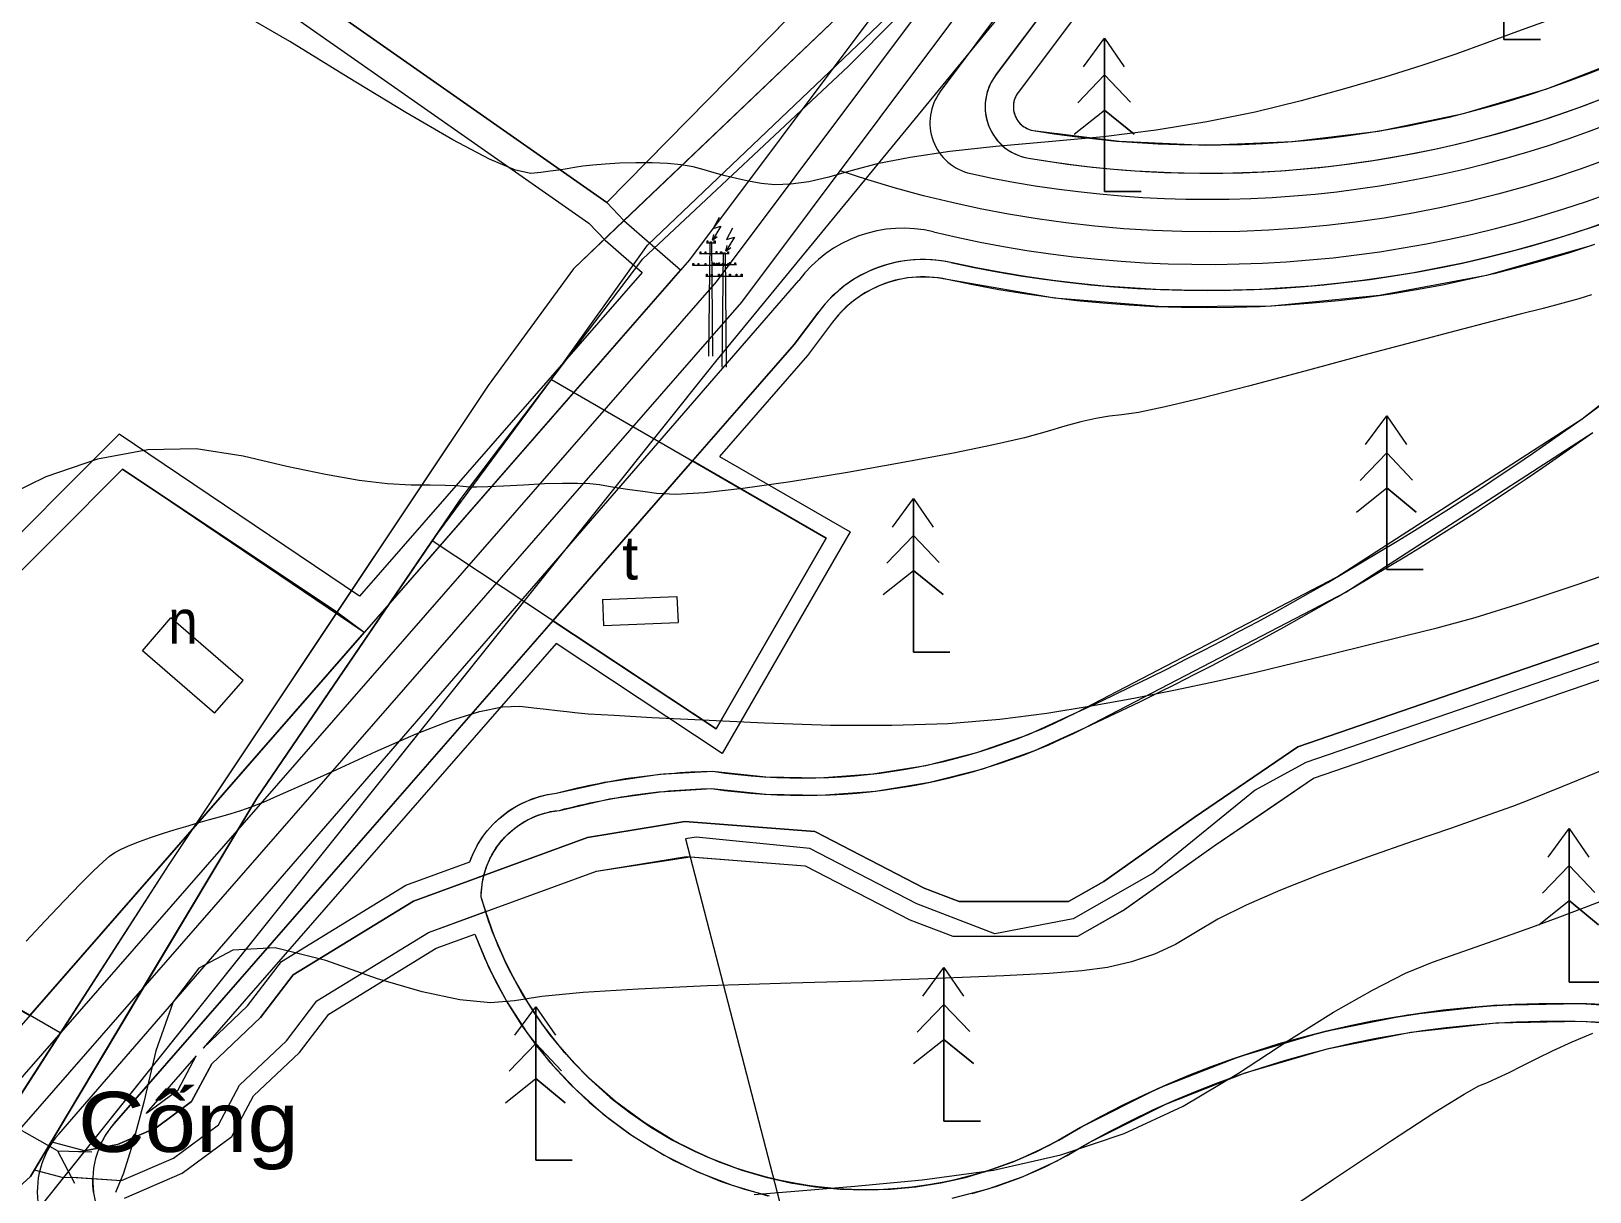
# Model space of a CAD drawing. Header units: metres. Extents: x 533049 to 537618, y 1849954 to 1852676.
# Drawn here: x 534931.9 to 535111.4, y 1851436.3 to 1851569.9 of the extents above; entities that cross this region are included whole.
import ezdxf

# ---------------------------------------------------------------- set-up
doc = ezdxf.new("R2010")
doc.units = ezdxf.units.M
doc.header["$LTSCALE"] = 2
for name, color, linetype, lineweight in [('13', 7, 'Continuous', 13), ('14', 7, 'Continuous', 13), ('20', 7, 'Continuous', 13), ('38', 7, 'Continuous', 13), ('52', 7, 'Continuous', 13), ('53', 7, 'Continuous', 13), ('54', 7, 'Continuous', 13), ('55', 7, 'Continuous', 13), ('57', 7, 'Continuous', 13), ('60', 7, 'Continuous', 13), ('8', 7, 'Continuous', 13)]:
    doc.layers.add(name, color=color, linetype=linetype, lineweight=lineweight)

msp = doc.modelspace()

# ---------------------------------------------------------------- linework, layer by layer
at = {"linetype": 'Continuous', "lineweight": 13}
for points in [[(535000.18, 1851548.1), (534998.2, 1851550.18), (534938.58, 1851591.93), (534921.31, 1851599.25), (534880.75, 1851595.8), (534831.71, 1851623.43), (534877.27, 1851721.42), (534880.48, 1851728.95), (535021.74, 1851707.64), (535067.71, 1851700.62), (535095.46, 1851695.72), (535096.01, 1851694.42), (535096.5, 1851692.95), (535096.93, 1851690.06), (535096.8, 1851688.12), (535080.88, 1851654.93), (535072.64, 1851638.22), (535063.47, 1851619.62), (535049.59, 1851597.66), (535029.69, 1851576.22), (535012.02, 1851559.39)], [(534991.82, 1851529.81), (535023.48, 1851511.53), (535010.81, 1851489.59), (534978.1, 1851511.21)], [(534935.25, 1851454.56), (534902.23, 1851473.63), (534909.04, 1851499.03), (534926.78, 1851503.79), (534942.44, 1851519.45), (534967.11, 1851502.99), (534947.75, 1851473.97)]]:
    msp.add_lwpolyline(points, close=True, dxfattribs=at)
at = {"layer": '13'}
for points in [[(534921.58, 1851433.16), (535013.74, 1851538.69), (535077.36, 1851623.61)], [(535113.55, 1851555.18), (535110.4, 1851554.04), (535107.23, 1851552.98), (535104.03, 1851552.01), (535100.81, 1851551.12), (535097.57, 1851550.31), (535094.31, 1851549.58), (535091.03, 1851548.93), (535087.73, 1851548.37), (535084.42, 1851547.9), (535081.1, 1851547.51), (535077.77, 1851547.2), (535074.44, 1851546.98), (535071.1, 1851546.84), (535067.76, 1851546.79), (535064.41, 1851546.82), (535061.07, 1851546.94), (535057.74, 1851547.15), (535054.41, 1851547.44), (535051.08, 1851547.81), (535047.77, 1851548.27), (535044.47, 1851548.81), (535041.19, 1851549.44), (535037.93, 1851550.15), (535034.68, 1851550.94), (535031.45, 1851551.82), (535028.25, 1851552.78), (535025.07, 1851553.82)]]:
    msp.add_lwpolyline(points, dxfattribs=at)
at = {"layer": '14'}
for points in [[(535111.95, 1851545.32), (535109.08, 1851544.39), (535106.18, 1851543.52), (535103.27, 1851542.72), (535100.34, 1851541.97), (535097.39, 1851541.29), (535094.43, 1851540.67), (535091.46, 1851540.12), (535088.48, 1851539.63), (535085.48, 1851539.21), (535082.48, 1851538.85), (535079.47, 1851538.56), (535076.46, 1851538.33), (535073.44, 1851538.17), (535070.42, 1851538.07), (535067.39, 1851538.04), (535064.37, 1851538.07), (535061.35, 1851538.17), (535058.33, 1851538.33), (535055.32, 1851538.56), (535052.31, 1851538.86), (535049.31, 1851539.22), (535046.31, 1851539.64), (535043.33, 1851540.13), (535040.36, 1851540.68), (535037.4, 1851541.3), (535036.9, 1851541.4), (535036.39, 1851541.48), (535035.88, 1851541.54), (535035.37, 1851541.58), (535034.86, 1851541.6), (535034.34, 1851541.6), (535033.83, 1851541.58), (535033.32, 1851541.54), (535032.81, 1851541.48), (535032.3, 1851541.39), (535031.8, 1851541.29), (535031.3, 1851541.17), (535030.81, 1851541.03), (535030.32, 1851540.87), (535029.84, 1851540.7), (535029.37, 1851540.5), (535028.9, 1851540.28), (535028.45, 1851540.05), (535028, 1851539.8), (535027.56, 1851539.53), (535027.14, 1851539.24), (535026.72, 1851538.94), (535026.32, 1851538.62), (535025.93, 1851538.28), (535025.56, 1851537.93), (535025.2, 1851537.57), (535024.85, 1851537.19), (535024.52, 1851536.8), (535024.2, 1851536.4), (535021.32, 1851532.55), (535011.18, 1851520.94), (535026.21, 1851512.26), (535011.48, 1851486.75), (534992.36, 1851499.39), (534951.7, 1851452.83), (534956.84, 1851457.69), (534960.73, 1851462.78), (534975.05, 1851471.56), (534982.43, 1851474.26), (534982.59, 1851474.69), (534982.77, 1851475.12), (534982.96, 1851475.53), (534983.18, 1851475.94), (534983.4, 1851476.35), (534983.65, 1851476.74), (534983.9, 1851477.12), (534984.17, 1851477.5), (534984.46, 1851477.86), (534984.76, 1851478.21), (534985.07, 1851478.55), (534985.4, 1851478.88), (534985.74, 1851479.19), (534986.09, 1851479.49), (534986.45, 1851479.78), (534986.82, 1851480.05), (534987.2, 1851480.31), (534987.6, 1851480.55), (534988, 1851480.78), (534988.41, 1851480.99), (534988.82, 1851481.19), (534989.25, 1851481.37), (534989.68, 1851481.54), (534990.12, 1851481.68), (534990.56, 1851481.81), (534991.01, 1851481.93), (534991.46, 1851482.02), (534991.91, 1851482.1), (534992.37, 1851482.16), (534992.98, 1851482.32), (534993.59, 1851482.48), (534994.2, 1851482.63)], [(535111.54, 1851545.19), (535099.5, 1851541.77), (535087.19, 1851539.45), (535074.73, 1851538.23), (535062.21, 1851538.14), (535049.74, 1851539.16), (535037.4, 1851541.3), (535036.27, 1851541.49), (535035.13, 1851541.59), (535033.99, 1851541.59), (535032.85, 1851541.48), (535031.72, 1851541.28), (535030.62, 1851540.97), (535029.55, 1851540.58), (535028.52, 1851540.08), (535027.53, 1851539.5), (535026.6, 1851538.84), (535025.73, 1851538.1), (535024.93, 1851537.28), (535024.2, 1851536.4), (535021.32, 1851532.55), (535011.18, 1851520.94), (535026.21, 1851512.26), (535011.48, 1851486.75), (534992.36, 1851499.39), (534951.7, 1851452.83), (534956.84, 1851457.69), (534960.73, 1851462.78), (534975.05, 1851471.56), (534982.43, 1851474.26), (534982.81, 1851475.21), (534983.28, 1851476.13), (534983.82, 1851477.01), (534984.44, 1851477.83), (534985.12, 1851478.6), (534985.87, 1851479.31), (534986.68, 1851479.95), (534987.53, 1851480.52), (534988.44, 1851481.01), (534989.38, 1851481.42), (534990.36, 1851481.76), (534991.36, 1851482), (534992.37, 1851482.16), (534998.3, 1851483.49), (535004.31, 1851484.34), (535010.37, 1851484.69), (535016.51, 1851484.04), (535022.68, 1851483.94), (535028.84, 1851484.38), (535034.94, 1851485.37)], [(535034.94, 1851485.37), (535040.92, 1851486.89), (535046.75, 1851488.94), (535052.37, 1851491.49), (535082.24, 1851507.02), (535110.53, 1851525.28), (535116.74, 1851529.92), (535123.32, 1851534.01), (535130.23, 1851537.52), (535137.42, 1851540.43), (535144.82, 1851542.73), (535152.4, 1851544.38), (535160.08, 1851545.38), (535167.83, 1851545.73), (535175.57, 1851545.41), (535183.26, 1851544.43), (535190.84, 1851542.81), (535198.26, 1851540.54), (535205.45, 1851537.66), (535212.37, 1851534.17), (535218.97, 1851530.1), (535225.2, 1851525.49)], [(534994.2, 1851482.63), (534994.81, 1851482.77), (534995.42, 1851482.91), (534996.04, 1851483.04), (534996.65, 1851483.17), (534997.27, 1851483.3), (534997.88, 1851483.42), (534998.5, 1851483.53), (534999.12, 1851483.64), (534999.74, 1851483.74), (535000.36, 1851483.84), (535000.98, 1851483.93), (535001.61, 1851484.02), (535002.23, 1851484.1), (535002.85, 1851484.18), (535003.48, 1851484.25), (535004.1, 1851484.32), (535004.73, 1851484.38), (535005.35, 1851484.43), (535005.98, 1851484.48), (535006.6, 1851484.53), (535007.23, 1851484.57), (535007.86, 1851484.61), (535008.49, 1851484.64), (535009.11, 1851484.66), (535009.74, 1851484.68), (535010.37, 1851484.69), (535011.85, 1851484.49), (535013.33, 1851484.31), (535014.81, 1851484.17), (535016.3, 1851484.06), (535017.79, 1851483.98), (535019.28, 1851483.93), (535020.77, 1851483.91), (535022.26, 1851483.93), (535023.75, 1851483.98), (535025.24, 1851484.06), (535026.72, 1851484.17), (535028.21, 1851484.31), (535029.69, 1851484.49), (535031.16, 1851484.69), (535032.64, 1851484.93), (535034.1, 1851485.2), (535035.56, 1851485.5), (535037.01, 1851485.83), (535038.46, 1851486.2), (535039.9, 1851486.59), (535041.33, 1851487.01), (535042.75, 1851487.47), (535044.16, 1851487.96), (535045.56, 1851488.47), (535046.94, 1851489.02), (535048.32, 1851489.59), (535049.68, 1851490.19), (535051.03, 1851490.83), (535052.37, 1851491.49), (535054.47, 1851492.47), (535056.57, 1851493.47), (535058.66, 1851494.47), (535060.75, 1851495.49), (535062.83, 1851496.53), (535064.9, 1851497.58), (535066.97, 1851498.64), (535069.03, 1851499.71), (535071.08, 1851500.8), (535073.12, 1851501.9), (535075.16, 1851503.02), (535077.19, 1851504.15), (535079.22, 1851505.29), (535081.23, 1851506.44), (535083.24, 1851507.61), (535085.24, 1851508.79), (535087.23, 1851509.98), (535089.22, 1851511.19), (535091.2, 1851512.4), (535093.17, 1851513.64), (535095.13, 1851514.88), (535097.08, 1851516.14), (535099.03, 1851517.41), (535100.97, 1851518.69), (535102.89, 1851519.98), (535104.82, 1851521.29), (535106.73, 1851522.61), (535108.63, 1851523.94), (535110.53, 1851525.28), (535113.9, 1851527.9)], [(534942.67, 1851435.56), (534949.31, 1851438.41), (534955.03, 1851442.65), (534957.53, 1851447.33), (534962.8, 1851452.32), (534966.18, 1851456.74), (534978.54, 1851464.32), (534983, 1851465.95), (534984.1, 1851463.21), (534985.37, 1851460.54), (534986.8, 1851457.96), (534988.38, 1851455.47), (534990.12, 1851453.08), (534992, 1851450.8), (534994.02, 1851448.64), (534996.16, 1851446.61), (534998.43, 1851444.72), (535000.8, 1851442.97), (535003.29, 1851441.37), (535005.86, 1851439.92), (535008.52, 1851438.64), (535011.25, 1851437.52), (535014.05, 1851436.57), (535016.9, 1851435.8)], [(534942.67, 1851435.56), (534949.31, 1851438.41), (534955.03, 1851442.65), (534957.53, 1851447.33), (534962.8, 1851452.32), (534966.18, 1851456.74), (534978.54, 1851464.32), (534983, 1851465.95), (534984.65, 1851462), (534986.65, 1851458.21), (534988.98, 1851454.62), (534991.61, 1851451.25), (534994.54, 1851448.12), (534997.73, 1851445.27), (535001.17, 1851442.72), (535004.82, 1851440.48), (535008.65, 1851438.58), (535012.64, 1851437.03), (535016.76, 1851435.83)], [(535037.99, 1851435.53), (535042.13, 1851436.61), (535046.16, 1851438.05), (535050.05, 1851439.84), (535053.76, 1851441.97), (535062.57, 1851446.36), (535071.72, 1851449.96), (535081.16, 1851452.73), (535090.81, 1851454.66), (535100.59, 1851455.72), (535110.43, 1851455.92), (535120.24, 1851455.24)], [(535040.29, 1851436.08), (535043.12, 1851436.92), (535045.89, 1851437.93), (535048.6, 1851439.12), (535051.22, 1851440.46), (535053.76, 1851441.97), (535056.15, 1851443.26), (535058.57, 1851444.49), (535061.02, 1851445.66), (535063.5, 1851446.77), (535066, 1851447.82), (535068.53, 1851448.81), (535071.08, 1851449.74), (535073.66, 1851450.6), (535076.25, 1851451.4), (535078.86, 1851452.14), (535081.49, 1851452.81), (535084.14, 1851453.42), (535086.8, 1851453.96), (535089.47, 1851454.44), (535092.15, 1851454.85), (535094.85, 1851455.2), (535097.55, 1851455.48), (535100.25, 1851455.7), (535102.96, 1851455.85), (535105.68, 1851455.93), (535108.39, 1851455.95), (535111.11, 1851455.9), (535113.82, 1851455.78)]]:
    msp.add_lwpolyline(points, dxfattribs=at)
at = {"layer": '20'}
for p, q in [((535037.85, 1851590.49), (534998.2, 1851550.18)), ((534997.7, 1851504.47), (535006.28, 1851504.82)), ((534997.7, 1851504.47), (535006.28, 1851504.82)), ((534997.7, 1851504.47), (534997.82, 1851501.47)), ((535006.28, 1851504.82), (535006.4, 1851501.83)), ((534944.74, 1851498.56), (534948.01, 1851502.34)), ((534956.31, 1851495.15), (534948.01, 1851502.34)), ((534997.82, 1851501.47), (535006.4, 1851501.83)), ((534953.04, 1851491.37), (534944.74, 1851498.56)), ((534953.04, 1851491.37), (534956.31, 1851495.15))]:
    msp.add_line(p, q, dxfattribs=at)
for points in [[(535081.81, 1851656.82), (535063.47, 1851619.62), (535049.59, 1851597.66), (535029.69, 1851576.22), (534994.36, 1851542.55)], [(535002.33, 1851543.7), (535026.02, 1851565.87), (535053.95, 1851594), (535067.29, 1851615.73), (535078.46, 1851638.9)], [(535063.47, 1851619.62), (535049.59, 1851597.66), (535029.69, 1851576.22), (534994.36, 1851542.55)], [(535067.29, 1851615.73), (535053.95, 1851594), (535026.02, 1851565.87), (535002.33, 1851543.7)], [(534998.2, 1851550.18), (534938.58, 1851591.93), (534921.31, 1851599.25)]]:
    msp.add_lwpolyline(points, dxfattribs=at)
at = {"layer": '38'}
for points in [[(534937.05, 1851589.17), (534996.14, 1851547.79), (534998, 1851545.83), (535002.27, 1851542.11), (534969.71, 1851504.83), (534942.05, 1851523.5), (534925.15, 1851506.6)], [(534937.05, 1851589.17), (534996.14, 1851547.79), (534998, 1851545.83), (535002.27, 1851542.11), (534969.71, 1851504.83), (534942.05, 1851523.5), (534925.15, 1851506.6)], [(535062.08, 1851584.87), (535045.57, 1851562.83), (535045.46, 1851562.67), (535045.36, 1851562.5), (535045.27, 1851562.33), (535045.19, 1851562.15), (535045.13, 1851561.97), (535045.08, 1851561.78), (535045.05, 1851561.59), (535045.03, 1851561.4), (535045.02, 1851561.2), (535045.02, 1851561.01), (535045.04, 1851560.81), (535045.07, 1851560.62), (535045.12, 1851560.43), (535045.18, 1851560.25), (535045.25, 1851560.07), (535045.34, 1851559.89), (535045.43, 1851559.72), (535045.54, 1851559.56), (535045.66, 1851559.41), (535045.79, 1851559.26), (535045.93, 1851559.13), (535046.08, 1851559.01), (535046.24, 1851558.89), (535046.4, 1851558.79), (535046.58, 1851558.7), (535046.75, 1851558.62), (535046.94, 1851558.55), (535047.12, 1851558.5), (535047.31, 1851558.46), (535049.7, 1851558.09), (535052.08, 1851557.76), (535054.48, 1851557.48), (535056.88, 1851557.24), (535059.28, 1851557.06), (535061.69, 1851556.92), (535064.1, 1851556.83), (535066.51, 1851556.79), (535068.92, 1851556.79), (535071.33, 1851556.85), (535073.74, 1851556.95), (535076.14, 1851557.1), (535078.55, 1851557.3), (535080.94, 1851557.54), (535083.34, 1851557.84), (535085.72, 1851558.18), (535088.1, 1851558.57), (535090.47, 1851559), (535092.84, 1851559.48), (535095.19, 1851560.01), (535097.53, 1851560.59), (535099.86, 1851561.21), (535102.17, 1851561.88), (535104.48, 1851562.6), (535106.76, 1851563.36), (535109.04, 1851564.17), (535111.29, 1851565.02), (535113.53, 1851565.91)], [(535062.08, 1851584.87), (535045.57, 1851562.83), (535045.43, 1851562.63), (535045.31, 1851562.42), (535045.21, 1851562.19), (535045.13, 1851561.96), (535045.07, 1851561.72), (535045.03, 1851561.48), (535045.02, 1851561.23), (535045.02, 1851560.99), (535045.05, 1851560.75), (535045.1, 1851560.51), (535045.17, 1851560.27), (535045.26, 1851560.04), (535045.37, 1851559.83), (535045.5, 1851559.62), (535045.65, 1851559.42), (535045.81, 1851559.24), (535045.99, 1851559.07), (535046.19, 1851558.92), (535046.4, 1851558.79), (535046.61, 1851558.68), (535046.84, 1851558.59), (535047.07, 1851558.51), (535047.31, 1851558.46), (535057.22, 1851557.21), (535067.2, 1851556.78), (535077.17, 1851557.18), (535087.08, 1851558.39), (535096.86, 1851560.42), (535106.44, 1851563.25), (535115.75, 1851566.85)]]:
    msp.add_lwpolyline(points, dxfattribs=at)
at = {"layer": '52'}
for points in [[(535023.48, 1851511.53), (535008.08, 1851520.42), (534992, 1851502.02), (535010.81, 1851489.59)], [(534931.75, 1851456.59), (534970.25, 1851500.68), (534967.11, 1851502.99), (534942.44, 1851519.45), (534926.78, 1851503.79), (534909.04, 1851499.03), (534902.23, 1851473.63)]]:
    msp.add_lwpolyline(points, close=True, dxfattribs=at)
at = {"layer": '53'}
msp.add_lwpolyline([(534998.2, 1851550.18), (535037.85, 1851590.49), (535059.11, 1851619.61), (535083.94, 1851665.65), (535090.85, 1851685.8), (535089.43, 1851692.63), (535006.99, 1851706.09), (534877.27, 1851721.42), (534831.71, 1851623.43), (534880.75, 1851595.8), (534921.31, 1851599.25), (534938.58, 1851591.93)], close=True, dxfattribs=at)
at = {"layer": '54'}
for p, q in [((535036.61, 1851562.96), (535080.36, 1851621.36)), ((534935.08, 1851442.92), (535020.31, 1851541.2))]:
    msp.add_line(p, q, dxfattribs=at)
msp.add_lwpolyline([(534926.89, 1851444.94), (535010.82, 1851541.05), (535074.36, 1851625.85)], dxfattribs=at)
for centre, radius, start, end in [((535041.41, 1851559.35), 6, 143.1585, 257.6222), ((535067.41, 1851677.84), 127.3, 257.6222, 293.5353), ((535067.41, 1851677.84), 134.8, 256.45, 293.5353), ((535032.31, 1851532.21), 15, 76.45, 143.1585), ((534942.61, 1851436.34), 10, 138.8678, 241.8526), ((535205.99, 1850754.88), 681.84, 77.58775, 104.33366)]:
    msp.add_arc(centre, radius, start, end, dxfattribs=at)
at = {"layer": '55'}
msp.add_line((535042.97, 1851564.78), (535083.56, 1851618.96), dxfattribs=at)
for points in [[(535071.16, 1851628.25), (535007.71, 1851543.57), (534926.24, 1851450.28)], [(534941.47, 1851444.15), (535019.77, 1851533.81), (535022.6, 1851537.59)]]:
    msp.add_lwpolyline(points, dxfattribs=at)
msp.add_lwpolyline([(534948.82, 1851448), (534950.92, 1851451.94), (534945.14, 1851445.32), (534945.3, 1851445.39)], close=True, dxfattribs=at)
for centre, radius, start, end in [((535047.77, 1851561.18), 6, 143.1585, 260.4444), ((535067.41, 1851677.84), 124.3, 260.4444, 293.5353), ((535067.41, 1851677.84), 137.8, 257.6038, 293.5353), ((535034.61, 1851528.6), 15, 77.6038, 143.1585), ((534949, 1851437.57), 10, 138.8678, 244.1864), ((535205.99, 1850754.88), 685.84, 77.95129, 104.33367)]:
    msp.add_arc(centre, radius, start, end, dxfattribs=at)
at = {"layer": '57'}
for p, q in [((535037.85, 1851590.49), (534998.2, 1851550.18)), ((535101.51, 1851586.59), (535101.51, 1851568.92)), ((535055.51, 1851569.09), (535055.51, 1851551.42)), ((535101.51, 1851568.92), (535105.72, 1851568.92)), ((535052.45, 1851561.65), (535055.51, 1851564.85)), ((535058.49, 1851561.72), (535055.51, 1851564.85)), ((535052.03, 1851558.03), (535055.51, 1851560.81)), ((535058.92, 1851558.03), (535055.51, 1851560.81)), ((535055.51, 1851551.42), (535059.72, 1851551.42)), ((535009.67, 1851545.54), (535010.76, 1851545.54)), ((535010.36, 1851545.86), (535010.51, 1851546.47)), ((535011.92, 1851544.6), (535012.07, 1851545.21)), ((535008.86, 1851544.3), (535011.57, 1851544.3)), ((535010.41, 1851543.04), (535013.12, 1851543.04)), ((535011.22, 1851544.28), (535012.31, 1851544.28)), ((535008.05, 1851542.97), (535012.33, 1851542.97)), ((535009.6, 1851541.7), (535013.88, 1851541.7)), ((535010.72, 1851531.86), (534891.33, 1851382.55)), ((535088.01, 1851525.59), (535088.01, 1851507.92)), ((535084.95, 1851518.15), (535088.01, 1851521.35)), ((535090.99, 1851518.22), (535088.01, 1851521.35)), ((535033.51, 1851516.09), (535033.51, 1851498.42)), ((535084.53, 1851514.53), (535088.01, 1851517.31)), ((535091.42, 1851514.53), (535088.01, 1851517.31)), ((535030.45, 1851508.65), (535033.51, 1851511.85)), ((535036.49, 1851508.72), (535033.51, 1851511.85)), ((535030.03, 1851505.03), (535033.51, 1851507.81)), ((535036.92, 1851505.03), (535033.51, 1851507.81)), ((535088.01, 1851507.92), (535092.22, 1851507.92)), ((534997.7, 1851504.47), (535006.28, 1851504.82)), ((534997.7, 1851504.47), (535006.28, 1851504.82)), ((534997.7, 1851504.47), (534997.82, 1851501.47)), ((535006.28, 1851504.82), (535006.4, 1851501.83)), ((534944.74, 1851498.56), (534948.01, 1851502.34)), ((534956.31, 1851495.15), (534948.01, 1851502.34)), ((534997.82, 1851501.47), (535006.4, 1851501.83)), ((534953.04, 1851491.37), (534944.74, 1851498.56)), ((535033.51, 1851498.42), (535037.72, 1851498.42)), ((534953.04, 1851491.37), (534956.31, 1851495.15)), ((535109.01, 1851478.09), (535109.01, 1851460.42)), ((535105.95, 1851470.65), (535109.01, 1851473.85)), ((535111.99, 1851470.72), (535109.01, 1851473.85)), ((535105.53, 1851467.03), (535109.01, 1851469.81)), ((535112.42, 1851467.03), (535109.01, 1851469.81)), ((535037.01, 1851462.09), (535037.01, 1851444.42)), ((535109.01, 1851460.42), (535113.22, 1851460.42)), ((534990.01, 1851457.59), (534990.01, 1851439.92)), ((535033.95, 1851454.65), (535037.01, 1851457.85)), ((535039.99, 1851454.72), (535037.01, 1851457.85)), ((534986.95, 1851450.15), (534990.01, 1851453.35)), ((534992.99, 1851450.22), (534990.01, 1851453.35)), ((535033.53, 1851451.03), (535037.01, 1851453.81)), ((535040.42, 1851451.03), (535037.01, 1851453.81)), ((534986.53, 1851446.53), (534990.01, 1851449.31)), ((534993.42, 1851446.53), (534990.01, 1851449.31)), ((534934.93, 1851440.99), (534928.83, 1851444.45)), ((535037.01, 1851444.42), (535041.22, 1851444.42)), ((534934.93, 1851440.99), (534936.89, 1851437.27)), ((534934.93, 1851440.99), (534938.9, 1851440.88)), ((534990.01, 1851439.92), (534994.22, 1851439.92))]:
    msp.add_line(p, q, dxfattribs=at)
for points in [[(534914.73, 1851422.48), (534931.82, 1851438.05), (534944.86, 1851459.82), (534957.89, 1851481.58), (534978.1, 1851511.21), (534991.82, 1851529.81), (535002.89, 1851545.25), (535052.11, 1851592.15), (535053.95, 1851594), (535057.21, 1851599.31), (535067.29, 1851615.73), (535069.87, 1851620.97), (535090.28, 1851663.2), (535102.09, 1851687.49), (535103.94, 1851690.3), (535104.98, 1851691.84), (535105.72, 1851692.55), (535106.46, 1851693.25), (535108.17, 1851694.44), (535116.72, 1851692.99)], [(535081.81, 1851656.82), (535063.47, 1851619.62), (535049.59, 1851597.66), (535029.69, 1851576.22), (534994.36, 1851542.55)], [(535002.33, 1851543.7), (535026.02, 1851565.87), (535053.95, 1851594), (535067.29, 1851615.73), (535078.46, 1851638.9)], [(535063.47, 1851619.62), (535049.59, 1851597.66), (535029.69, 1851576.22), (534994.36, 1851542.55)], [(535067.29, 1851615.73), (535053.95, 1851594), (535026.02, 1851565.87), (535002.33, 1851543.7)], [(534998.2, 1851550.18), (534938.58, 1851591.93), (534921.31, 1851599.25)], [(535064.32, 1851597.08), (535010.72, 1851531.86), (534891.33, 1851382.55)], [(535105.72, 1851568.92), (535101.51, 1851568.92), (535101.51, 1851586.59)], [(535029.69, 1851576.22), (535020.85, 1851567.8), (535012.02, 1851559.39), (535000.18, 1851548.1), (534994.36, 1851542.55), (534984.52, 1851529.09), (534967.11, 1851502.99), (534947.75, 1851473.97), (534935.25, 1851454.56), (534929.43, 1851445.52), (534922.76, 1851435.15)], [(535106.8, 1851571.21), (535103.07, 1851569.84), (535099.56, 1851568.54), (535095.99, 1851567.25), (535092.07, 1851565.94), (535087.79, 1851564.6), (535083.15, 1851563.25), (535078.16, 1851561.87), (535072.86, 1851560.56), (535067.3, 1851559.44), (535061.48, 1851558.5), (535055.41, 1851557.74), (535049.08, 1851557.15), (535043.01, 1851556.63), (535037.69, 1851556.03), (535033.13, 1851555.36), (535029.33, 1851554.61), (535026.29, 1851553.8), (535023.75, 1851553.07), (535021.45, 1851552.55), (535019.38, 1851552.26), (535017.55, 1851552.19), (535015.96, 1851552.35), (535014.52, 1851552.62), (535013.15, 1851552.92), (535011.83, 1851553.24), (535010.58, 1851553.58), (535009.4, 1851553.94), (535008.16, 1851554.27), (535006.75, 1851554.52), (535005.18, 1851554.67), (535003.44, 1851554.75), (535001.54, 1851554.74), (534999.66, 1851554.68), (534998.02, 1851554.59), (534996.61, 1851554.48), (534995.43, 1851554.35), (534994.49, 1851554.2), (534993.62, 1851554.04), (534992.69, 1851553.89), (534991.68, 1851553.76), (534990.61, 1851553.63), (534989.47, 1851553.52), (534987.69, 1851553.88), (534984.69, 1851555.16), (534980.48, 1851557.37), (534975.06, 1851560.51), (534968.42, 1851564.57), (534961.69, 1851568.69), (534955.97, 1851572.02)], [(535053.09, 1851565.8), (535055.51, 1851569.09), (535057.78, 1851565.8)], [(535053.09, 1851565.8), (535055.51, 1851569.09), (535057.78, 1851565.8)], [(535059.72, 1851551.42), (535055.51, 1851551.42), (535055.51, 1851569.09)], [(535052.45, 1851561.65), (535055.51, 1851564.85), (535058.49, 1851561.72)], [(535052.03, 1851558.03), (535055.51, 1851560.81), (535058.92, 1851558.03)], [(535011.13, 1851548.46), (535010.45, 1851547.17), (535011.34, 1851547.43), (535010.36, 1851545.82), (535010.92, 1851546.27)], [(535012.69, 1851547.2), (535012, 1851545.91), (535012.9, 1851546.17), (535011.92, 1851544.56), (535012.47, 1851545)], [(535009.94, 1851532.49), (535010.1, 1851545.65), (535010.27, 1851545.65), (535010.38, 1851532.49)], [(534914.86, 1851422.59), (534931.82, 1851438.05), (534957.89, 1851481.58), (534981.31, 1851515.92), (535002.33, 1851543.7)], [(535011.49, 1851531.23), (535011.65, 1851544.39), (535011.82, 1851544.39), (535011.93, 1851531.23)], [(534994.36, 1851542.55), (534984.52, 1851529.09), (534947.75, 1851473.97), (534922.76, 1851435.15), (534911.74, 1851426.27)], [(535111.61, 1851539.53), (535110.14, 1851539.09), (535108.28, 1851538.57), (535106.02, 1851537.97), (535103.38, 1851537.3), (535100.12, 1851536.46), (535096.01, 1851535.39), (535091.05, 1851534.08), (535085.24, 1851532.54), (535078.59, 1851530.75), (535072.08, 1851529.03), (535066.72, 1851527.66), (535062.5, 1851526.66), (535059.43, 1851526.01), (535057.51, 1851525.73), (535056.09, 1851525.57), (535054.51, 1851525.3), (535052.8, 1851524.91), (535050.93, 1851524.42), (535048.91, 1851523.81), (535046.32, 1851523.09), (535042.73, 1851522.26), (535038.13, 1851521.31), (535032.52, 1851520.26), (535025.91, 1851519.1), (535019.34, 1851518.02), (535013.86, 1851517.24), (535009.46, 1851516.75), (535006.15, 1851516.56), (535003.93, 1851516.65), (535002.33, 1851516.89), (535000.87, 1851517.1), (534999.56, 1851517.3), (534998.39, 1851517.48), (534997.37, 1851517.65), (534996.26, 1851517.77), (534994.83, 1851517.83), (534993.08, 1851517.83), (534991.01, 1851517.77), (534988.62, 1851517.64), (534986.32, 1851517.51), (534984.51, 1851517.42), (534983.18, 1851517.38), (534982.34, 1851517.38), (534981.99, 1851517.43), (534981.65, 1851517.49), (534980.85, 1851517.54), (534979.58, 1851517.58), (534977.85, 1851517.61), (534975.66, 1851517.62), (534972.95, 1851517.77), (534969.67, 1851518.17), (534965.8, 1851518.84), (534961.35, 1851519.77), (534956.33, 1851520.96), (534950.92, 1851521.81), (534945.33, 1851521.69), (534939.55, 1851520.62), (534933.59, 1851518.58), (534927.44, 1851515.58)], [(534984.52, 1851529.09), (534947.75, 1851473.97), (534922.76, 1851435.15), (534911.74, 1851426.27)], [(535085.59, 1851522.3), (535088.01, 1851525.59), (535090.28, 1851522.3)], [(535085.59, 1851522.3), (535088.01, 1851525.59), (535090.28, 1851522.3)], [(535092.22, 1851507.92), (535088.01, 1851507.92), (535088.01, 1851525.59)], [(535084.95, 1851518.15), (535088.01, 1851521.35), (535090.99, 1851518.22)], [(535031.09, 1851512.8), (535033.51, 1851516.09), (535035.78, 1851512.8)], [(535031.09, 1851512.8), (535033.51, 1851516.09), (535035.78, 1851512.8)], [(535037.72, 1851498.42), (535033.51, 1851498.42), (535033.51, 1851516.09)], [(535084.53, 1851514.53), (535088.01, 1851517.31), (535091.42, 1851514.53)], [(534981.31, 1851515.92), (534957.89, 1851481.58), (534931.82, 1851438.05), (534914.86, 1851422.59)], [(535030.45, 1851508.65), (535033.51, 1851511.85), (535036.49, 1851508.72)], [(534996.07, 1851491.32), (534999.03, 1851491.13), (535003.39, 1851490.89), (535009.17, 1851490.6), (535016.35, 1851490.25), (535023.96, 1851489.99), (535031.02, 1851489.98), (535037.53, 1851490.2), (535043.48, 1851490.67), (535048.89, 1851491.37), (535053.96, 1851492.22), (535058.9, 1851493.12), (535063.71, 1851494.07), (535068.4, 1851495.07), (535072.97, 1851496.11), (535077.41, 1851497.17), (535081.71, 1851498.21), (535085.88, 1851499.23), (535089.92, 1851500.23), (535093.83, 1851501.2), (535098.19, 1851502.41), (535103.6, 1851504.08), (535110.05, 1851506.23), (535117.55, 1851508.85)], [(535030.03, 1851505.03), (535033.51, 1851507.81), (535036.92, 1851505.03)], [(534937.41, 1851440.86), (534941.86, 1851441.74), (534946.3, 1851443.64), (534950.37, 1851446.66), (534952.7, 1851451.02), (534958.33, 1851456.34), (534962.09, 1851461.27), (534975.92, 1851469.75), (534995.98, 1851477.08), (535007.2, 1851478.91), (535022.15, 1851477.75), (535034.74, 1851471.25), (535038.78, 1851469.69), (535051.38, 1851469.69), (535055.44, 1851472.01), (535065.85, 1851479.38), (535077.79, 1851487.51), (535119.51, 1851501.84)], [(535120.05, 1851499.91), (535078.69, 1851485.71), (535072.87, 1851482.51), (535061.12, 1851472.96), (535051.91, 1851467.69), (535042.9, 1851465.96), (535033.92, 1851469.43), (535021.59, 1851475.79), (535008.49, 1851477.1), (535007.28, 1851476.9), (535026.24, 1851403.77), (535027.4, 1851386.27), (535025.07, 1851374.02), (535016.33, 1851361.77), (535006.42, 1851354.19), (534995.35, 1851340.78), (534988.35, 1851323.86), (534985.43, 1851307.53), (534981.94, 1851294.12), (534978.44, 1851284.78), (534955.71, 1851252.33)], [(534936.69, 1851437.97), (534942.32, 1851437.59), (534948.31, 1851440.15), (534953.48, 1851443.98), (534955.92, 1851448.56), (534961.31, 1851453.66), (534964.82, 1851458.25), (534977.67, 1851466.13), (534997, 1851473.19), (535007.36, 1851474.88), (535021.03, 1851473.82), (535033.1, 1851467.6), (535038.04, 1851465.69), (535052.44, 1851465.69), (535057.59, 1851468.63), (535068.14, 1851476.09), (535079.59, 1851483.9), (535120.59, 1851497.98)], [(534931.32, 1851465.15), (534933.52, 1851467.46), (534935.74, 1851469.8), (534937.59, 1851471.72), (534939.07, 1851473.21), (534940.19, 1851474.27), (534940.93, 1851474.9), (534941.56, 1851475.32), (534942.35, 1851475.75), (534943.3, 1851476.18), (534944.4, 1851476.62), (534945.67, 1851477.07), (534947.02, 1851477.51), (534948.37, 1851477.93), (534949.73, 1851478.35), (534951.09, 1851478.75), (534952.46, 1851479.13), (534953.77, 1851479.5), (534954.93, 1851479.84), (534955.95, 1851480.15), (534956.83, 1851480.44), (534957.57, 1851480.7), (534958.67, 1851481.15), (534960.62, 1851482), (534963.43, 1851483.25), (534967.1, 1851484.91), (534971.62, 1851486.97), (534976.24, 1851488.99), (534980.21, 1851490.52), (534983.53, 1851491.56), (534986.19, 1851492.11), (534988.2, 1851492.17), (534989.8, 1851492), (534991.23, 1851491.84), (534992.5, 1851491.69), (534993.59, 1851491.57), (534994.52, 1851491.45), (534996.07, 1851491.32)], [(535113.82, 1851485.2), (535108.17, 1851482.89), (535104.4, 1851481.37), (535102.51, 1851480.64), (535101.08, 1851480.13), (535098.7, 1851479.29), (535095.37, 1851478.12), (535091.07, 1851476.63), (535085.82, 1851474.8), (535080.44, 1851472.86), (535075.77, 1851471.02), (535071.81, 1851469.29), (535068.55, 1851467.65), (535065.99, 1851466.11), (535063.71, 1851464.74), (535061.26, 1851463.62), (535058.64, 1851462.74), (535055.86, 1851462.1), (535052.91, 1851461.7), (535049.15, 1851461.42), (535043.91, 1851461.14), (535037.21, 1851460.86), (535029.03, 1851460.58), (535019.38, 1851460.29), (535009.8, 1851459.98), (535001.83, 1851459.62), (534995.47, 1851459.22), (534990.71, 1851458.76), (534987.56, 1851458.26), (534984.82, 1851458.03), (534981.28, 1851458.38), (534976.93, 1851459.3), (534971.79, 1851460.81), (534965.86, 1851462.9), (534960, 1851464.38), (534955.12, 1851464.09), (534951.2, 1851462.01), (534948.26, 1851458.15), (534946.28, 1851452.5), (534944.87, 1851446.58), (534943.63, 1851441.89), (534942.55, 1851438.43), (534941.63, 1851436.2)], [(535106.59, 1851474.8), (535109.01, 1851478.09), (535111.28, 1851474.8)], [(535106.59, 1851474.8), (535109.01, 1851478.09), (535111.28, 1851474.8)], [(535113.22, 1851460.42), (535109.01, 1851460.42), (535109.01, 1851478.09)], [(535105.95, 1851470.65), (535109.01, 1851473.85), (535111.99, 1851470.72)], [(535034.52, 1851437.64), (535042.73, 1851438.75), (535050.48, 1851440.53), (535057.77, 1851442.99), (535064.59, 1851446.12), (535070.96, 1851449.93), (535076.76, 1851453.75), (535081.89, 1851456.95), (535086.36, 1851459.5), (535090.16, 1851461.43), (535093.29, 1851462.72), (535096.11, 1851463.7), (535098.95, 1851464.7), (535101.82, 1851465.72), (535104.71, 1851466.76), (535107.63, 1851467.82), (535110.8, 1851469.01), (535114.47, 1851470.42)], [(535105.53, 1851467.03), (535109.01, 1851469.81), (535112.42, 1851467.03)], [(535034.59, 1851458.8), (535037.01, 1851462.09), (535039.28, 1851458.8)], [(535034.59, 1851458.8), (535037.01, 1851462.09), (535039.28, 1851458.8)], [(535041.22, 1851444.42), (535037.01, 1851444.42), (535037.01, 1851462.09)], [(534987.59, 1851454.3), (534990.01, 1851457.59), (534992.28, 1851454.3)], [(534987.59, 1851454.3), (534990.01, 1851457.59), (534992.28, 1851454.3)], [(534994.22, 1851439.92), (534990.01, 1851439.92), (534990.01, 1851457.59)], [(535033.95, 1851454.65), (535037.01, 1851457.85), (535039.99, 1851454.72)], [(534986.95, 1851450.15), (534990.01, 1851453.35), (534992.99, 1851450.22)], [(535033.53, 1851451.03), (535037.01, 1851453.81), (535040.42, 1851451.03)], [(535073.58, 1851432.17), (535081.89, 1851437.75), (535088.55, 1851442.18), (535093.56, 1851445.44), (535096.93, 1851447.53), (535098.64, 1851448.47), (535099.63, 1851448.87), (535100.78, 1851449.39), (535102.11, 1851450.03), (535103.62, 1851450.77), (535105.3, 1851451.63), (535107.2, 1851452.56), (535109.36, 1851453.53), (535111.77, 1851454.55)], [(534986.53, 1851446.53), (534990.01, 1851449.31), (534993.42, 1851446.53)], [(534934.93, 1851440.99), (534928.83, 1851444.45), (534925.25, 1851441.9)], [(535015.18, 1851435.98), (535020.3, 1851436.39), (535026.75, 1851436.94), (535034.52, 1851437.64)]]:
    msp.add_lwpolyline(points, dxfattribs=at)
for points in [[(535009.74, 1851545.55), (535009.74, 1851545.75), (535009.83, 1851545.75), (535009.83, 1851545.55)], [(535010.57, 1851545.55), (535010.57, 1851545.75), (535010.66, 1851545.75), (535010.66, 1851545.55)], [(535008.12, 1851542.96), (535008.12, 1851543.16), (535008.21, 1851543.16), (535008.21, 1851542.96)], [(535008.71, 1851542.96), (535008.71, 1851543.16), (535008.8, 1851543.16), (535008.8, 1851542.96)], [(535008.94, 1851544.3), (535008.94, 1851544.5), (535009.03, 1851544.5), (535009.03, 1851544.3)], [(535009.53, 1851544.3), (535009.53, 1851544.5), (535009.62, 1851544.5), (535009.62, 1851544.3)], [(535009.53, 1851542.96), (535009.53, 1851543.16), (535009.62, 1851543.16), (535009.62, 1851542.96)], [(535010.49, 1851543.04), (535010.49, 1851543.24), (535010.58, 1851543.24), (535010.58, 1851543.04)], [(535010.78, 1851544.31), (535010.78, 1851544.51), (535010.87, 1851544.51), (535010.87, 1851544.31)], [(535010.78, 1851542.97), (535010.78, 1851543.17), (535010.87, 1851543.17), (535010.87, 1851542.97)], [(535011.08, 1851543.04), (535011.08, 1851543.24), (535011.17, 1851543.24), (535011.17, 1851543.04)], [(535011.29, 1851544.29), (535011.29, 1851544.49), (535011.38, 1851544.49), (535011.38, 1851544.29)], [(535011.38, 1851544.3), (535011.38, 1851544.5), (535011.46, 1851544.5), (535011.46, 1851544.3)], [(535011.54, 1851542.97), (535011.54, 1851543.17), (535011.63, 1851543.17), (535011.63, 1851542.97)], [(535012.12, 1851544.29), (535012.12, 1851544.49), (535012.21, 1851544.49), (535012.21, 1851544.29)], [(535012.13, 1851542.96), (535012.13, 1851543.16), (535012.22, 1851543.16), (535012.22, 1851542.96)], [(535012.34, 1851543.05), (535012.34, 1851543.25), (535012.43, 1851543.25), (535012.43, 1851543.05)], [(535012.93, 1851543.04), (535012.93, 1851543.24), (535013.02, 1851543.24), (535013.02, 1851543.04)], [(535009.67, 1851541.7), (535009.67, 1851541.9), (535009.76, 1851541.9), (535009.76, 1851541.7)], [(535010.26, 1851541.7), (535010.26, 1851541.9), (535010.35, 1851541.9), (535010.35, 1851541.7)], [(535011.08, 1851541.7), (535011.08, 1851541.9), (535011.17, 1851541.9), (535011.17, 1851541.7)], [(535012.34, 1851541.71), (535012.34, 1851541.91), (535012.43, 1851541.91), (535012.43, 1851541.71)], [(535013.09, 1851541.71), (535013.09, 1851541.91), (535013.18, 1851541.91), (535013.18, 1851541.71)], [(535013.68, 1851541.7), (535013.68, 1851541.9), (535013.77, 1851541.9), (535013.77, 1851541.7)]]:
    msp.add_lwpolyline(points, close=True, dxfattribs=at)
at = {"layer": '60'}
for points in [[(534998.2, 1851550.18), (535037.85, 1851590.49), (535059.11, 1851619.61), (535083.94, 1851665.65), (535090.85, 1851685.8), (535089.43, 1851692.63), (535006.99, 1851706.09), (534877.27, 1851721.42), (534831.71, 1851623.43), (534880.75, 1851595.8), (534921.31, 1851599.25), (534938.58, 1851591.93)], [(534992, 1851502.02), (535008.08, 1851520.42), (535023.48, 1851511.53), (535010.81, 1851489.59)], [(534931.75, 1851456.59), (534970.25, 1851500.68), (534967.11, 1851502.99), (534942.44, 1851519.45), (534926.78, 1851503.79), (534909.04, 1851499.03), (534902.23, 1851473.63)]]:
    msp.add_lwpolyline(points, close=True, dxfattribs=at)
for points in [[(534938.58, 1851591.93), (534998.2, 1851550.18), (535000.18, 1851548.1), (535006.7, 1851542.41), (534970.25, 1851500.68), (534942.44, 1851519.45), (534926.78, 1851503.79)], [(535061.25, 1851589.18), (535042.97, 1851564.78), (535042.73, 1851564.43), (535042.51, 1851564.07), (535042.32, 1851563.69), (535042.16, 1851563.3), (535042.02, 1851562.9), (535041.92, 1851562.49), (535041.84, 1851562.07), (535041.79, 1851561.65), (535041.77, 1851561.23), (535041.78, 1851560.8), (535041.82, 1851560.38), (535041.9, 1851559.96), (535042, 1851559.55), (535042.13, 1851559.15), (535042.28, 1851558.76), (535042.47, 1851558.38), (535042.68, 1851558.01), (535042.91, 1851557.66), (535043.17, 1851557.32), (535043.46, 1851557.01), (535043.76, 1851556.71), (535044.09, 1851556.44), (535044.43, 1851556.2), (535044.79, 1851555.97), (535045.17, 1851555.77), (535045.55, 1851555.6), (535045.95, 1851555.46), (535046.36, 1851555.35), (535046.78, 1851555.26), (535049.22, 1851554.88), (535051.67, 1851554.54), (535054.13, 1851554.25), (535056.59, 1851554.01), (535059.06, 1851553.82), (535061.53, 1851553.68), (535064.01, 1851553.58), (535066.48, 1851553.54), (535068.96, 1851553.55), (535071.43, 1851553.6), (535073.91, 1851553.71), (535076.38, 1851553.86), (535078.84, 1851554.07), (535081.31, 1851554.32), (535083.76, 1851554.62), (535086.21, 1851554.97), (535088.66, 1851555.37), (535091.09, 1851555.82), (535093.52, 1851556.31), (535095.93, 1851556.86), (535098.34, 1851557.45), (535100.73, 1851558.09), (535103.11, 1851558.77), (535105.47, 1851559.51), (535107.82, 1851560.29), (535110.15, 1851561.12), (535112.47, 1851561.99)], [(535114.13, 1851548.2), (535111.32, 1851547.22), (535108.48, 1851546.3), (535105.63, 1851545.44), (535102.75, 1851544.65), (535099.87, 1851543.92), (535096.96, 1851543.24), (535094.05, 1851542.64), (535091.12, 1851542.09), (535088.18, 1851541.61), (535085.22, 1851541.19), (535082.27, 1851540.84), (535079.3, 1851540.55), (535076.33, 1851540.33), (535073.35, 1851540.17), (535070.37, 1851540.07), (535067.4, 1851540.04), (535064.42, 1851540.07), (535061.44, 1851540.17), (535058.46, 1851540.33), (535055.49, 1851540.55), (535052.52, 1851540.84), (535049.57, 1851541.2), (535046.62, 1851541.62), (535043.67, 1851542.1), (535040.75, 1851542.64), (535037.83, 1851543.25), (535037.25, 1851543.37), (535036.66, 1851543.46), (535036.08, 1851543.53), (535035.49, 1851543.58), (535034.89, 1851543.6), (535034.3, 1851543.6), (535033.71, 1851543.57), (535033.12, 1851543.53), (535032.53, 1851543.46), (535031.95, 1851543.36), (535031.37, 1851543.25), (535030.79, 1851543.11), (535030.22, 1851542.95), (535029.66, 1851542.76), (535029.11, 1851542.56), (535028.56, 1851542.33), (535028.02, 1851542.08), (535027.5, 1851541.81), (535026.98, 1851541.52), (535026.48, 1851541.21), (535025.99, 1851540.88), (535025.51, 1851540.53), (535025.05, 1851540.16), (535024.6, 1851539.77), (535024.17, 1851539.37), (535023.75, 1851538.95), (535023.35, 1851538.51), (535022.97, 1851538.06), (535022.6, 1851537.59), (535019.77, 1851533.81), (535008.08, 1851520.42), (535023.48, 1851511.53), (535010.81, 1851489.59), (534992, 1851502.02), (534941.47, 1851444.15), (534941.39, 1851444.07), (534941.32, 1851443.98), (534941.24, 1851443.89), (534941.17, 1851443.8), (534941.1, 1851443.71), (534941.03, 1851443.62), (534940.96, 1851443.52), (534940.89, 1851443.43), (534940.83, 1851443.34), (534940.76, 1851443.24), (534940.69, 1851443.15), (534940.63, 1851443.05), (534940.57, 1851442.95), (534940.51, 1851442.86), (534940.45, 1851442.76), (534940.39, 1851442.66), (534940.33, 1851442.56), (534940.27, 1851442.46), (534940.22, 1851442.36), (534940.16, 1851442.26), (534940.11, 1851442.16), (534940.06, 1851442.05), (534940.01, 1851441.95), (534939.96, 1851441.85), (534939.91, 1851441.74), (534939.86, 1851441.64), (534939.81, 1851441.53), (534939.77, 1851441.42), (534939.72, 1851441.32), (534941.86, 1851441.74), (534946.3, 1851443.64), (534950.37, 1851446.66), (534952.7, 1851451.02), (534958.33, 1851456.34), (534962.09, 1851461.27), (534975.92, 1851469.75)], [(535007.8, 1851482.6), (535008.41, 1851482.63), (535009.02, 1851482.65), (535009.63, 1851482.68), (535010.24, 1851482.69), (535011.75, 1851482.48), (535013.27, 1851482.31), (535014.79, 1851482.16), (535016.31, 1851482.05), (535017.83, 1851481.97), (535019.36, 1851481.93), (535020.89, 1851481.91), (535022.41, 1851481.93), (535023.94, 1851481.98), (535025.46, 1851482.07), (535026.98, 1851482.18), (535028.5, 1851482.33), (535030.02, 1851482.51), (535031.53, 1851482.73), (535033.04, 1851482.97), (535034.54, 1851483.25), (535036.03, 1851483.56), (535037.52, 1851483.9), (535039, 1851484.27), (535040.47, 1851484.67), (535041.94, 1851485.11), (535043.39, 1851485.58), (535044.83, 1851486.07), (535046.26, 1851486.6), (535047.69, 1851487.16), (535049.09, 1851487.75), (535050.49, 1851488.37), (535051.87, 1851489.01), (535053.24, 1851489.69), (535055.36, 1851490.68), (535057.47, 1851491.68), (535059.57, 1851492.69), (535061.67, 1851493.72), (535063.76, 1851494.76), (535065.85, 1851495.82), (535067.93, 1851496.88), (535070, 1851497.97), (535072.06, 1851499.06), (535074.12, 1851500.17), (535076.17, 1851501.29), (535078.21, 1851502.43), (535080.25, 1851503.57), (535082.28, 1851504.73), (535084.3, 1851505.91), (535086.31, 1851507.1), (535088.31, 1851508.3), (535090.31, 1851509.51), (535092.3, 1851510.73), (535094.28, 1851511.97), (535096.25, 1851513.22), (535098.22, 1851514.49), (535100.18, 1851515.77), (535102.12, 1851517.06), (535104.06, 1851518.36), (535106, 1851519.67), (535107.92, 1851521), (535109.83, 1851522.34), (535111.74, 1851523.69)], [(535078.21, 1851502.43), (535080.25, 1851503.57), (535082.28, 1851504.73), (535084.3, 1851505.91), (535086.31, 1851507.1), (535088.31, 1851508.3), (535090.31, 1851509.51), (535092.3, 1851510.73), (535094.28, 1851511.97), (535096.25, 1851513.22), (535098.22, 1851514.49), (535100.18, 1851515.77), (535102.12, 1851517.06), (535104.06, 1851518.36), (535106, 1851519.67), (535107.92, 1851521), (535109.83, 1851522.34), (535111.74, 1851523.69)], [(534975.92, 1851469.75), (534984.05, 1851472.72), (534984.16, 1851473.13), (534984.29, 1851473.53), (534984.44, 1851473.92), (534984.6, 1851474.31), (534984.78, 1851474.69), (534984.97, 1851475.06), (534985.18, 1851475.43), (534985.41, 1851475.78), (534985.65, 1851476.13), (534985.9, 1851476.46), (534986.17, 1851476.79), (534986.46, 1851477.1), (534986.75, 1851477.4), (534987.06, 1851477.69), (534987.38, 1851477.96), (534987.71, 1851478.22), (534988.05, 1851478.47), (534988.4, 1851478.7), (534988.76, 1851478.92), (534989.13, 1851479.12), (534989.51, 1851479.31), (534989.89, 1851479.47), (534990.28, 1851479.63), (534990.68, 1851479.76), (534991.09, 1851479.88), (534991.49, 1851479.99), (534991.91, 1851480.07), (534992.32, 1851480.14), (534992.74, 1851480.19), (534993.33, 1851480.35), (534993.92, 1851480.5), (534994.52, 1851480.65), (534995.11, 1851480.79), (534995.71, 1851480.92), (534996.3, 1851481.06), (534996.9, 1851481.18), (534997.5, 1851481.3), (534998.1, 1851481.42), (534998.7, 1851481.53), (534999.3, 1851481.64), (534999.9, 1851481.74), (535000.51, 1851481.84), (535001.11, 1851481.93), (535001.72, 1851482.02), (535002.32, 1851482.1), (535002.93, 1851482.17), (535003.54, 1851482.24), (535004.14, 1851482.31), (535004.75, 1851482.37), (535005.36, 1851482.43), (535005.97, 1851482.48), (535006.58, 1851482.52), (535007.19, 1851482.56), (535007.8, 1851482.6), (535008.41, 1851482.63), (535009.02, 1851482.65), (535009.63, 1851482.68), (535010.24, 1851482.69), (535011.75, 1851482.48), (535013.27, 1851482.31), (535014.79, 1851482.16), (535016.31, 1851482.05), (535017.83, 1851481.97), (535019.36, 1851481.93), (535020.89, 1851481.91), (535022.41, 1851481.93), (535023.94, 1851481.98), (535025.46, 1851482.07), (535026.98, 1851482.18), (535028.5, 1851482.33), (535030.02, 1851482.51), (535031.53, 1851482.73), (535033.04, 1851482.97), (535034.54, 1851483.25), (535036.03, 1851483.56), (535037.52, 1851483.9), (535039, 1851484.27), (535040.47, 1851484.67), (535041.94, 1851485.11), (535043.39, 1851485.58), (535044.83, 1851486.07), (535046.26, 1851486.6), (535047.69, 1851487.16), (535049.09, 1851487.75), (535050.49, 1851488.37), (535051.87, 1851489.01), (535053.24, 1851489.69), (535055.36, 1851490.68), (535057.47, 1851491.68), (535059.57, 1851492.69), (535061.67, 1851493.72), (535063.76, 1851494.76), (535065.85, 1851495.82), (535067.93, 1851496.88), (535070, 1851497.97), (535072.06, 1851499.06), (535074.12, 1851500.17), (535076.17, 1851501.29), (535078.21, 1851502.43)], [(535097.27, 1851457.47), (535094.52, 1851457.18), (535091.78, 1851456.82), (535089.05, 1851456.4), (535086.34, 1851455.91), (535083.63, 1851455.36), (535080.94, 1851454.73), (535078.27, 1851454.05), (535075.61, 1851453.3), (535072.97, 1851452.48), (535070.35, 1851451.6), (535067.76, 1851450.66), (535065.19, 1851449.65), (535062.64, 1851448.58), (535060.12, 1851447.45), (535057.63, 1851446.26), (535055.17, 1851445), (535052.74, 1851443.69), (535050.19, 1851442.18), (535047.56, 1851440.84), (535044.84, 1851439.67), (535042.05, 1851438.68), (535039.2, 1851437.86), (535036.31, 1851437.24), (535033.38, 1851436.8), (535030.43, 1851436.55), (535027.47, 1851436.49), (535024.51, 1851436.62), (535021.57, 1851436.95), (535018.65, 1851437.46), (535015.78, 1851438.15), (535012.95, 1851439.04), (535010.19, 1851440.1), (535007.5, 1851441.33), (535004.89, 1851442.74), (535002.38, 1851444.31), (534999.98, 1851446.04), (534997.7, 1851447.93), (534995.54, 1851449.95), (534993.51, 1851452.11), (534991.63, 1851454.4), (534989.9, 1851456.8), (534988.33, 1851459.31), (534986.92, 1851461.91), (534985.68, 1851464.6), (534984.62, 1851467.36), (534983.74, 1851470.19), (534983.75, 1851470.7), (534983.79, 1851471.21), (534983.85, 1851471.71), (534983.93, 1851472.21), (534984.05, 1851472.71), (534984.18, 1851473.2), (534984.35, 1851473.68), (534984.53, 1851474.16), (534984.74, 1851474.62), (534984.98, 1851475.07), (534985.23, 1851475.51), (534985.51, 1851475.94), (534985.81, 1851476.35), (534986.13, 1851476.74), (534986.47, 1851477.12), (534986.83, 1851477.48), (534987.21, 1851477.82), (534987.61, 1851478.15), (534988.02, 1851478.45), (534988.44, 1851478.73), (534988.88, 1851478.99), (534989.33, 1851479.22), (534989.79, 1851479.43), (534990.27, 1851479.62), (534990.75, 1851479.79), (534991.24, 1851479.92), (534991.73, 1851480.04), (534992.23, 1851480.13), (534992.74, 1851480.19), (534993.33, 1851480.35), (534993.92, 1851480.5), (534994.52, 1851480.65), (534995.11, 1851480.79), (534995.71, 1851480.92), (534996.3, 1851481.06), (534996.9, 1851481.18), (534997.5, 1851481.3), (534998.1, 1851481.42), (534998.7, 1851481.53), (534999.3, 1851481.64), (534999.9, 1851481.74), (535000.51, 1851481.84), (535001.11, 1851481.93), (535001.72, 1851482.02), (535002.32, 1851482.1), (535002.93, 1851482.17), (535003.54, 1851482.24), (535004.14, 1851482.31), (535004.75, 1851482.37), (535005.36, 1851482.43), (535005.97, 1851482.48), (535006.58, 1851482.52), (535007.19, 1851482.56), (535007.8, 1851482.6)], [(534939, 1851437.81), (534942.32, 1851437.59), (534948.31, 1851440.15), (534953.48, 1851443.98), (534955.92, 1851448.56), (534961.31, 1851453.66), (534964.82, 1851458.25), (534977.67, 1851466.13), (534984.23, 1851468.53), (534985.2, 1851465.79), (534986.33, 1851463.13), (534987.64, 1851460.53), (534989.1, 1851458.03), (534990.72, 1851455.62), (534992.48, 1851453.32), (534994.39, 1851451.14), (534996.44, 1851449.08), (534998.6, 1851447.15), (535000.89, 1851445.36), (535003.28, 1851443.72), (535005.77, 1851442.24), (535008.36, 1851440.92), (535011.01, 1851439.76), (535013.74, 1851438.77), (535016.53, 1851437.95), (535019.36, 1851437.32), (535022.22, 1851436.86), (535025.11, 1851436.58), (535028.01, 1851436.49), (535030.91, 1851436.58), (535033.79, 1851436.85), (535036.66, 1851437.3), (535039.49, 1851437.94), (535042.27, 1851438.75), (535045, 1851439.73), (535047.66, 1851440.89), (535050.25, 1851442.21), (535052.74, 1851443.69), (535055.17, 1851445), (535057.63, 1851446.26), (535060.12, 1851447.45), (535062.64, 1851448.58), (535065.19, 1851449.65), (535067.76, 1851450.66), (535070.35, 1851451.6), (535072.97, 1851452.48), (535075.61, 1851453.3), (535078.27, 1851454.05), (535080.94, 1851454.73), (535083.63, 1851455.36), (535086.34, 1851455.91), (535089.05, 1851456.4), (535091.78, 1851456.82), (535094.52, 1851457.18), (535097.27, 1851457.47), (535100.02, 1851457.69), (535102.78, 1851457.84), (535105.54, 1851457.93), (535108.3, 1851457.95), (535111.06, 1851457.9), (535113.82, 1851457.79)], [(535113.82, 1851457.79), (535111.06, 1851457.9), (535108.3, 1851457.95), (535105.54, 1851457.93), (535102.78, 1851457.84), (535100.02, 1851457.69), (535097.27, 1851457.47)], [(534939.04, 1851436.63), (534939.01, 1851437.02), (534939, 1851437.42), (534939, 1851437.81)], [(534939.09, 1851436.24), (534939.04, 1851436.63)]]:
    msp.add_lwpolyline(points, dxfattribs=at)
at = {"layer": '8'}
for points in [[(535120.35, 1851457.25), (535110.37, 1851457.92), (535100.36, 1851457.71), (535090.42, 1851456.62), (535080.61, 1851454.65), (535071.01, 1851451.83), (535061.69, 1851448.16), (535052.74, 1851443.69), (535049.2, 1851441.65), (535045.49, 1851439.93), (535041.64, 1851438.55), (535037.69, 1851437.51), (535033.66, 1851436.83), (535029.58, 1851436.51), (535025.5, 1851436.56), (535021.43, 1851436.97), (535017.41, 1851437.73), (535013.48, 1851438.85), (535009.67, 1851440.32), (535006, 1851442.12), (535002.5, 1851444.24), (534999.21, 1851446.66), (534996.14, 1851449.36), (534993.33, 1851452.32), (534990.79, 1851455.53), (534988.54, 1851458.94), (534986.61, 1851462.54), (534985, 1851466.3), (534983.74, 1851470.19), (534983.77, 1851471.06), (534983.88, 1851471.92), (534984.06, 1851472.77), (534984.32, 1851473.6), (534984.64, 1851474.4), (534985.04, 1851475.18), (534985.5, 1851475.91), (534986.02, 1851476.61), (534986.6, 1851477.25), (534987.23, 1851477.84), (534987.92, 1851478.38), (534988.65, 1851478.85), (534989.41, 1851479.26), (534990.21, 1851479.6), (534991.04, 1851479.87), (534991.88, 1851480.07), (534992.74, 1851480.19), (534998.5, 1851481.5), (535004.35, 1851482.33), (535010.24, 1851482.69), (535016.53, 1851482.04), (535022.85, 1851481.94), (535029.15, 1851482.4), (535035.39, 1851483.42), (535041.52, 1851484.98), (535047.48, 1851487.08), (535053.24, 1851489.69), (535083.29, 1851505.32), (535111.74, 1851523.69)], [(535119.51, 1851501.84), (535077.79, 1851487.51), (535065.85, 1851479.38), (535055.44, 1851472.01), (535051.38, 1851469.69), (535038.78, 1851469.69), (535036.76, 1851470.47), (535034.74, 1851471.25), (535022.15, 1851477.75), (535007.2, 1851478.91), (534995.98, 1851477.08), (534975.92, 1851469.75), (534962.09, 1851461.27), (534958.33, 1851456.34), (534952.7, 1851451.02), (534950.37, 1851446.66), (534946.3, 1851443.64), (534941.86, 1851441.74), (534938.05, 1851440.98), (534934.19, 1851442.02), (534932.27, 1851438.81), (534935.59, 1851437.91), (534936.53, 1851437.96), (534942.32, 1851437.59), (534948.31, 1851440.15), (534953.48, 1851443.98), (534955.92, 1851448.56), (534961.31, 1851453.66), (534964.82, 1851458.25), (534977.67, 1851466.13), (534997, 1851473.19), (535007.81, 1851474.85), (535021.03, 1851473.82), (535033.1, 1851467.6), (535038.04, 1851465.69), (535052.44, 1851465.69), (535057.8, 1851468.78), (535062.86, 1851472.36), (535068.14, 1851476.09), (535073.87, 1851480), (535079.59, 1851483.9), (535120.59, 1851497.98)]]:
    msp.add_lwpolyline(points, dxfattribs=at)

# ---------------------------------------------------------------- texts
at = {"layer": '20'}
msp.add_text('t', height=5, dxfattribs=at).set_placement((534999.96, 1851506.76))
for s, height, width, p in [('n', 5.08, 0.9, (534947.69, 1851499.38)), ('Cống', 6.922, 1.15, (534937.29, 1851440.87))]:
    msp.add_text(s, height=height, dxfattribs=dict(at, width=width)).set_placement(p)
at = {"layer": '57'}
msp.add_text('t', height=5, dxfattribs=at).set_placement((534999.96, 1851506.76))
for s, height, width, p in [('n', 5.08, 0.9, (534947.69, 1851499.38)), ('Cống', 6.922, 1.15, (534937.29, 1851440.87))]:
    msp.add_text(s, height=height, dxfattribs=dict(at, width=width)).set_placement(p)

doc.saveas('drawing.dxf')
